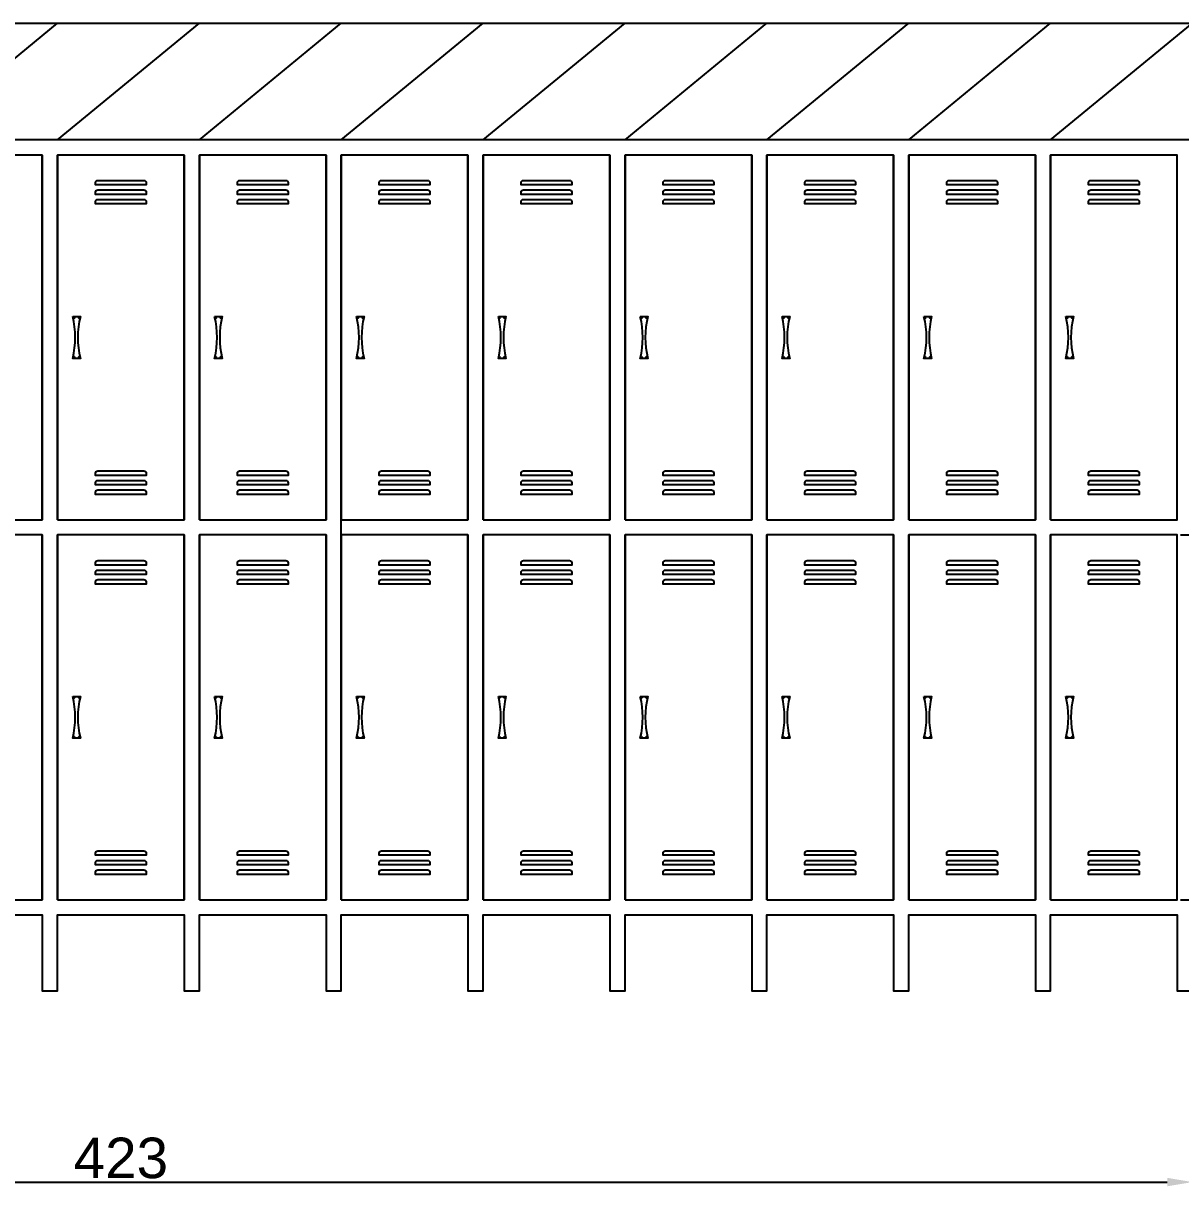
# Model space of a CAD drawing. Header units: millimetres. Extents: x 6614975 to 6624097, y 8742145 to 8746891.
# Drawn here: x 6617617.1 to 6617845.5, y 8743412.2 to 8743642.5 of the extents above; entities that cross this region are included whole.
import ezdxf

# ---------------------------------------------------------------- set-up
doc = ezdxf.new("R2010")
doc.units = ezdxf.units.MM
doc.styles.get("Standard").update_dxf_attribs({"font": 'arial.ttf'})
doc.dimstyles.new('ISO-25', dxfattribs={"dimtxt": 8, "dimasz": 5, "dimexe": 1.5, "dimexo": 0.625, "dimtad": 1, "dimtxsty": 'Standard', "dimcen": 2.5, "dimclrd": 1, "dimclre": 1, "dimclrt": 143, "dimadec": 0, "dimazin": 0, "dimtfac": 1, "dimtmove": 0, "dimatfit": 3, "dimfxl": 1, "dimarcsym": 0})

# ---------------------------------------------------------------- blocks, each defined once
blk = doc.blocks.new('*D107')
at = {"color": 1, "lineweight": -2, "transparency": 16777216}
for p, q in [((6617424.83, 8743450.86), (6617424.83, 8743412.23)), ((6617847.83, 8743450.86), (6617847.83, 8743412.23))]:
    blk.add_line(p, q, dxfattribs=at)
at = {"color": 1, "linetype": 'Continuous', "lineweight": -2, "transparency": 16777216}
blk.add_line((6617429.83, 8743413.73), (6617842.83, 8743413.73), dxfattribs=at)
at = {"color": 1, "transparency": 16777216}
for points in [[(6617429.83, 8743414.57), (6617429.83, 8743412.9), (6617424.83, 8743413.73)], [(6617842.83, 8743414.57), (6617842.83, 8743412.9), (6617847.83, 8743413.73)]]:
    blk.add_solid(points, dxfattribs=at)
at = {"layer": 'Defpoints', "color": 0, "transparency": 16777216}
for p in [(6617424.83, 8743451.48), (6617847.83, 8743451.48), (6617847.83, 8743413.73)]:
    blk.add_point(p, dxfattribs=at)
at = {"color": 143, "transparency": 16777216, "insert": (6617636.33, 8743418.45), "char_height": 8, "attachment_point": 5}
blk.add_mtext('423', dxfattribs=at)
blk = doc.blocks.new('*D109')
at = {"color": 1, "lineweight": -2, "transparency": 16777216}
for p, q in [((6617845.45, 8743541.48), (6617909.86, 8743541.48)), ((6617845.45, 8743469.48), (6617909.86, 8743469.48))]:
    blk.add_line(p, q, dxfattribs=at)
at = {"color": 1, "linetype": 'Continuous', "lineweight": -2, "transparency": 16777216}
blk.add_line((6617908.36, 8743536.48), (6617908.36, 8743474.48), dxfattribs=at)
at = {"color": 1, "transparency": 16777216}
for points in [[(6617907.53, 8743536.48), (6617909.19, 8743536.48), (6617908.36, 8743541.48)], [(6617907.53, 8743474.48), (6617909.19, 8743474.48), (6617908.36, 8743469.48)]]:
    blk.add_solid(points, dxfattribs=at)
at = {"layer": 'Defpoints', "color": 0, "transparency": 16777216}
for p in [(6617844.83, 8743541.48), (6617844.83, 8743469.48), (6617908.36, 8743469.48)]:
    blk.add_point(p, dxfattribs=at)
at = {"color": 143, "transparency": 16777216, "insert": (6617903.72, 8743505.48), "char_height": 8, "attachment_point": 5, "rotation": 90}
blk.add_mtext('72', dxfattribs=at)

msp = doc.modelspace()

# ---------------------------------------------------------------- linework, layer by layer
for p, q in [((6617455.828, 8743642.48), (6617875.828, 8743642.48)), ((6617595.828, 8743619.48), (6617623.828, 8743642.48)), ((6617623.828, 8743619.48), (6617651.828, 8743642.48)), ((6617651.828, 8743619.48), (6617679.828, 8743642.48)), ((6617679.828, 8743619.48), (6617707.828, 8743642.48)), ((6617707.828, 8743619.48), (6617735.828, 8743642.48)), ((6617735.828, 8743619.48), (6617763.828, 8743642.48)), ((6617763.828, 8743619.48), (6617791.828, 8743642.48)), ((6617791.828, 8743619.48), (6617819.828, 8743642.48)), ((6617819.828, 8743619.48), (6617847.828, 8743642.48)), ((6617626.978, 8743584.372), (6617627.178, 8743584.372)), ((6617627.078, 8743584.472), (6617627.078, 8743584.272)), ((6617627.978, 8743584.372), (6617628.178, 8743584.372)), ((6617628.078, 8743584.472), (6617628.078, 8743584.272)), ((6617654.978, 8743584.372), (6617655.178, 8743584.372)), ((6617655.078, 8743584.472), (6617655.078, 8743584.272)), ((6617655.978, 8743584.372), (6617656.178, 8743584.372)), ((6617656.078, 8743584.472), (6617656.078, 8743584.272)), ((6617682.978, 8743584.372), (6617683.178, 8743584.372)), ((6617683.078, 8743584.472), (6617683.078, 8743584.272)), ((6617683.978, 8743584.372), (6617684.178, 8743584.372)), ((6617684.078, 8743584.472), (6617684.078, 8743584.272)), ((6617710.978, 8743584.372), (6617711.178, 8743584.372)), ((6617711.078, 8743584.472), (6617711.078, 8743584.272)), ((6617711.978, 8743584.372), (6617712.178, 8743584.372)), ((6617712.078, 8743584.472), (6617712.078, 8743584.272)), ((6617738.978, 8743584.372), (6617739.178, 8743584.372)), ((6617739.078, 8743584.472), (6617739.078, 8743584.272)), ((6617739.978, 8743584.372), (6617740.178, 8743584.372)), ((6617740.078, 8743584.472), (6617740.078, 8743584.272)), ((6617766.978, 8743584.372), (6617767.178, 8743584.372)), ((6617767.078, 8743584.472), (6617767.078, 8743584.272)), ((6617767.978, 8743584.372), (6617768.178, 8743584.372)), ((6617768.078, 8743584.472), (6617768.078, 8743584.272)), ((6617794.978, 8743584.372), (6617795.178, 8743584.372)), ((6617795.078, 8743584.472), (6617795.078, 8743584.272)), ((6617795.978, 8743584.372), (6617796.178, 8743584.372)), ((6617796.078, 8743584.472), (6617796.078, 8743584.272)), ((6617822.978, 8743584.372), (6617823.178, 8743584.372)), ((6617823.078, 8743584.472), (6617823.078, 8743584.272)), ((6617823.978, 8743584.372), (6617824.178, 8743584.372)), ((6617824.078, 8743584.472), (6617824.078, 8743584.272)), ((6617626.978, 8743576.589), (6617627.178, 8743576.589)), ((6617627.078, 8743576.689), (6617627.078, 8743576.489)), ((6617627.978, 8743576.589), (6617628.178, 8743576.589)), ((6617628.078, 8743576.689), (6617628.078, 8743576.489)), ((6617654.978, 8743576.589), (6617655.178, 8743576.589)), ((6617655.078, 8743576.689), (6617655.078, 8743576.489)), ((6617655.978, 8743576.589), (6617656.178, 8743576.589)), ((6617656.078, 8743576.689), (6617656.078, 8743576.489)), ((6617682.978, 8743576.589), (6617683.178, 8743576.589)), ((6617683.078, 8743576.689), (6617683.078, 8743576.489)), ((6617683.978, 8743576.589), (6617684.178, 8743576.589)), ((6617684.078, 8743576.689), (6617684.078, 8743576.489)), ((6617710.978, 8743576.589), (6617711.178, 8743576.589)), ((6617711.078, 8743576.689), (6617711.078, 8743576.489)), ((6617711.978, 8743576.589), (6617712.178, 8743576.589)), ((6617712.078, 8743576.689), (6617712.078, 8743576.489)), ((6617738.978, 8743576.589), (6617739.178, 8743576.589)), ((6617739.078, 8743576.689), (6617739.078, 8743576.489)), ((6617739.978, 8743576.589), (6617740.178, 8743576.589)), ((6617740.078, 8743576.689), (6617740.078, 8743576.489)), ((6617766.978, 8743576.589), (6617767.178, 8743576.589)), ((6617767.078, 8743576.689), (6617767.078, 8743576.489)), ((6617767.978, 8743576.589), (6617768.178, 8743576.589)), ((6617768.078, 8743576.689), (6617768.078, 8743576.489)), ((6617794.978, 8743576.589), (6617795.178, 8743576.589)), ((6617795.078, 8743576.689), (6617795.078, 8743576.489)), ((6617795.978, 8743576.589), (6617796.178, 8743576.589)), ((6617796.078, 8743576.689), (6617796.078, 8743576.489)), ((6617822.978, 8743576.589), (6617823.178, 8743576.589)), ((6617823.078, 8743576.689), (6617823.078, 8743576.489)), ((6617823.978, 8743576.589), (6617824.178, 8743576.589)), ((6617824.078, 8743576.689), (6617824.078, 8743576.489)), ((6617626.978, 8743509.372), (6617627.178, 8743509.372)), ((6617627.078, 8743509.472), (6617627.078, 8743509.272)), ((6617627.978, 8743509.372), (6617628.178, 8743509.372)), ((6617628.078, 8743509.472), (6617628.078, 8743509.272)), ((6617654.978, 8743509.372), (6617655.178, 8743509.372)), ((6617655.078, 8743509.472), (6617655.078, 8743509.272)), ((6617655.978, 8743509.372), (6617656.178, 8743509.372)), ((6617656.078, 8743509.472), (6617656.078, 8743509.272)), ((6617682.978, 8743509.372), (6617683.178, 8743509.372)), ((6617683.078, 8743509.472), (6617683.078, 8743509.272)), ((6617683.978, 8743509.372), (6617684.178, 8743509.372)), ((6617684.078, 8743509.472), (6617684.078, 8743509.272)), ((6617710.978, 8743509.372), (6617711.178, 8743509.372)), ((6617711.078, 8743509.472), (6617711.078, 8743509.272)), ((6617711.978, 8743509.372), (6617712.178, 8743509.372)), ((6617712.078, 8743509.472), (6617712.078, 8743509.272)), ((6617738.978, 8743509.372), (6617739.178, 8743509.372)), ((6617739.078, 8743509.472), (6617739.078, 8743509.272)), ((6617739.978, 8743509.372), (6617740.178, 8743509.372)), ((6617740.078, 8743509.472), (6617740.078, 8743509.272)), ((6617766.978, 8743509.372), (6617767.178, 8743509.372)), ((6617767.078, 8743509.472), (6617767.078, 8743509.272)), ((6617767.978, 8743509.372), (6617768.178, 8743509.372)), ((6617768.078, 8743509.472), (6617768.078, 8743509.272)), ((6617794.978, 8743509.372), (6617795.178, 8743509.372)), ((6617795.078, 8743509.472), (6617795.078, 8743509.272)), ((6617795.978, 8743509.372), (6617796.178, 8743509.372)), ((6617796.078, 8743509.472), (6617796.078, 8743509.272)), ((6617822.978, 8743509.372), (6617823.178, 8743509.372)), ((6617823.078, 8743509.472), (6617823.078, 8743509.272)), ((6617823.978, 8743509.372), (6617824.178, 8743509.372)), ((6617824.078, 8743509.472), (6617824.078, 8743509.272)), ((6617626.978, 8743501.589), (6617627.178, 8743501.589)), ((6617627.078, 8743501.689), (6617627.078, 8743501.489)), ((6617627.978, 8743501.589), (6617628.178, 8743501.589)), ((6617628.078, 8743501.689), (6617628.078, 8743501.489)), ((6617654.978, 8743501.589), (6617655.178, 8743501.589)), ((6617655.078, 8743501.689), (6617655.078, 8743501.489)), ((6617655.978, 8743501.589), (6617656.178, 8743501.589)), ((6617656.078, 8743501.689), (6617656.078, 8743501.489)), ((6617682.978, 8743501.589), (6617683.178, 8743501.589)), ((6617683.078, 8743501.689), (6617683.078, 8743501.489)), ((6617683.978, 8743501.589), (6617684.178, 8743501.589)), ((6617684.078, 8743501.689), (6617684.078, 8743501.489)), ((6617710.978, 8743501.589), (6617711.178, 8743501.589)), ((6617711.078, 8743501.689), (6617711.078, 8743501.489)), ((6617711.978, 8743501.589), (6617712.178, 8743501.589)), ((6617712.078, 8743501.689), (6617712.078, 8743501.489)), ((6617738.978, 8743501.589), (6617739.178, 8743501.589)), ((6617739.078, 8743501.689), (6617739.078, 8743501.489)), ((6617739.978, 8743501.589), (6617740.178, 8743501.589)), ((6617740.078, 8743501.689), (6617740.078, 8743501.489)), ((6617766.978, 8743501.589), (6617767.178, 8743501.589)), ((6617767.078, 8743501.689), (6617767.078, 8743501.489)), ((6617767.978, 8743501.589), (6617768.178, 8743501.589)), ((6617768.078, 8743501.689), (6617768.078, 8743501.489)), ((6617794.978, 8743501.589), (6617795.178, 8743501.589)), ((6617795.078, 8743501.689), (6617795.078, 8743501.489)), ((6617795.978, 8743501.589), (6617796.178, 8743501.589)), ((6617796.078, 8743501.689), (6617796.078, 8743501.489)), ((6617822.978, 8743501.589), (6617823.178, 8743501.589)), ((6617823.078, 8743501.689), (6617823.078, 8743501.489)), ((6617823.978, 8743501.589), (6617824.178, 8743501.589)), ((6617824.078, 8743501.689), (6617824.078, 8743501.489))]:
    msp.add_line(p, q)
for points in [[(6617623.828, 8743619.48), (6617592.828, 8743619.48)], [(6617651.828, 8743619.48), (6617620.828, 8743619.48)], [(6617679.828, 8743619.48), (6617648.828, 8743619.48)], [(6617707.828, 8743619.48), (6617676.828, 8743619.48)], [(6617735.828, 8743619.48), (6617704.828, 8743619.48)], [(6617763.828, 8743619.48), (6617732.828, 8743619.48)], [(6617791.828, 8743619.48), (6617760.828, 8743619.48)], [(6617819.828, 8743619.48), (6617788.828, 8743619.48)], [(6617816.828, 8743466.48), (6617816.828, 8743451.48), (6617819.828, 8743451.48), (6617819.828, 8743466.48), (6617844.828, 8743466.48), (6617844.828, 8743451.48), (6617847.828, 8743451.48), (6617847.828, 8743619.48), (6617816.828, 8743619.48)], [(6617620.828, 8743616.48), (6617620.828, 8743544.48)], [(6617623.828, 8743544.48), (6617623.828, 8743616.48)], [(6617648.828, 8743616.48), (6617648.828, 8743544.48)], [(6617651.828, 8743544.48), (6617651.828, 8743616.48)], [(6617676.828, 8743616.48), (6617676.828, 8743544.48)], [(6617679.828, 8743469.48), (6617679.828, 8743616.48)], [(6617704.828, 8743616.48), (6617704.828, 8743544.48)], [(6617707.828, 8743544.48), (6617707.828, 8743616.48)], [(6617732.828, 8743616.48), (6617732.828, 8743544.48)], [(6617735.828, 8743544.48), (6617735.828, 8743616.48)], [(6617760.828, 8743616.48), (6617760.828, 8743544.48)], [(6617763.828, 8743544.48), (6617763.828, 8743616.48)], [(6617788.828, 8743616.48), (6617788.828, 8743544.48)], [(6617791.828, 8743544.48), (6617791.828, 8743616.48)], [(6617816.828, 8743616.48), (6617816.828, 8743544.48)], [(6617819.828, 8743544.48), (6617819.828, 8743616.48)], [(6617620.828, 8743541.48), (6617620.828, 8743469.48)], [(6617623.828, 8743469.48), (6617623.828, 8743541.48)], [(6617648.828, 8743541.48), (6617648.828, 8743469.48)], [(6617651.828, 8743469.48), (6617651.828, 8743541.48)], [(6617676.828, 8743541.48), (6617676.828, 8743469.48)], [(6617704.828, 8743541.48), (6617704.828, 8743469.48)], [(6617707.828, 8743469.48), (6617707.828, 8743541.48)], [(6617732.828, 8743541.48), (6617732.828, 8743469.48)], [(6617735.828, 8743469.48), (6617735.828, 8743541.48)], [(6617760.828, 8743541.48), (6617760.828, 8743469.48)], [(6617763.828, 8743469.48), (6617763.828, 8743541.48)], [(6617788.828, 8743541.48), (6617788.828, 8743469.48)], [(6617791.828, 8743469.48), (6617791.828, 8743541.48)], [(6617816.828, 8743541.48), (6617816.828, 8743469.48)], [(6617819.828, 8743469.48), (6617819.828, 8743541.48)], [(6617592.828, 8743466.48), (6617592.828, 8743451.48), (6617595.828, 8743451.48), (6617595.828, 8743466.48), (6617620.828, 8743466.48), (6617620.828, 8743451.48), (6617623.828, 8743451.48), (6617623.828, 8743466.48)], [(6617620.828, 8743466.48), (6617620.828, 8743451.48), (6617623.828, 8743451.48), (6617623.828, 8743466.48), (6617648.828, 8743466.48), (6617648.828, 8743451.48), (6617651.828, 8743451.48), (6617651.828, 8743466.48)], [(6617648.828, 8743466.48), (6617648.828, 8743451.48), (6617651.828, 8743451.48), (6617651.828, 8743466.48), (6617676.828, 8743466.48), (6617676.828, 8743451.48), (6617679.828, 8743451.48), (6617679.828, 8743466.48)], [(6617676.828, 8743466.48), (6617676.828, 8743451.48), (6617679.828, 8743451.48), (6617679.828, 8743466.48), (6617704.828, 8743466.48), (6617704.828, 8743451.48), (6617707.828, 8743451.48), (6617707.828, 8743466.48)], [(6617704.828, 8743466.48), (6617704.828, 8743451.48), (6617707.828, 8743451.48), (6617707.828, 8743466.48), (6617732.828, 8743466.48), (6617732.828, 8743451.48), (6617735.828, 8743451.48), (6617735.828, 8743466.48)], [(6617732.828, 8743466.48), (6617732.828, 8743451.48), (6617735.828, 8743451.48), (6617735.828, 8743466.48), (6617760.828, 8743466.48), (6617760.828, 8743451.48), (6617763.828, 8743451.48), (6617763.828, 8743466.48)], [(6617760.828, 8743466.48), (6617760.828, 8743451.48), (6617763.828, 8743451.48), (6617763.828, 8743466.48), (6617788.828, 8743466.48), (6617788.828, 8743451.48), (6617791.828, 8743451.48), (6617791.828, 8743466.48)], [(6617788.828, 8743466.48), (6617788.828, 8743451.48), (6617791.828, 8743451.48), (6617791.828, 8743466.48), (6617816.828, 8743466.48), (6617816.828, 8743451.48), (6617819.828, 8743451.48), (6617819.828, 8743466.48)]]:
    msp.add_lwpolyline(points)
for points in [[(6617595.828, 8743544.48), (6617620.828, 8743544.48), (6617620.828, 8743616.48), (6617595.828, 8743616.48)], [(6617623.828, 8743544.48), (6617648.828, 8743544.48), (6617648.828, 8743616.48), (6617623.828, 8743616.48)], [(6617651.828, 8743544.48), (6617676.828, 8743544.48), (6617676.828, 8743616.48), (6617651.828, 8743616.48)], [(6617679.828, 8743544.48), (6617704.828, 8743544.48), (6617704.828, 8743616.48), (6617679.828, 8743616.48)], [(6617707.828, 8743544.48), (6617732.828, 8743544.48), (6617732.828, 8743616.48), (6617707.828, 8743616.48)], [(6617735.828, 8743544.48), (6617760.828, 8743544.48), (6617760.828, 8743616.48), (6617735.828, 8743616.48)], [(6617763.828, 8743544.48), (6617788.828, 8743544.48), (6617788.828, 8743616.48), (6617763.828, 8743616.48)], [(6617791.828, 8743544.48), (6617816.828, 8743544.48), (6617816.828, 8743616.48), (6617791.828, 8743616.48)], [(6617819.828, 8743544.48), (6617844.828, 8743544.48), (6617844.828, 8743616.48), (6617819.828, 8743616.48)], [(6617595.828, 8743469.48), (6617620.828, 8743469.48), (6617620.828, 8743541.48), (6617595.828, 8743541.48)], [(6617623.828, 8743469.48), (6617648.828, 8743469.48), (6617648.828, 8743541.48), (6617623.828, 8743541.48)], [(6617651.828, 8743469.48), (6617676.828, 8743469.48), (6617676.828, 8743541.48), (6617651.828, 8743541.48)], [(6617679.828, 8743469.48), (6617704.828, 8743469.48), (6617704.828, 8743541.48), (6617679.828, 8743541.48)], [(6617707.828, 8743469.48), (6617732.828, 8743469.48), (6617732.828, 8743541.48), (6617707.828, 8743541.48)], [(6617735.828, 8743469.48), (6617760.828, 8743469.48), (6617760.828, 8743541.48), (6617735.828, 8743541.48)], [(6617763.828, 8743469.48), (6617788.828, 8743469.48), (6617788.828, 8743541.48), (6617763.828, 8743541.48)], [(6617791.828, 8743469.48), (6617816.828, 8743469.48), (6617816.828, 8743541.48), (6617791.828, 8743541.48)], [(6617819.828, 8743469.48), (6617844.828, 8743469.48), (6617844.828, 8743541.48), (6617819.828, 8743541.48)]]:
    msp.add_lwpolyline(points, close=True)
for points in [[(6617641.328, 8743611.04), (6617641.328, 8743610.6), (6617631.328, 8743610.6), (6617631.328, 8743611.04, -0.4142136), (6617631.769, 8743611.48), (6617640.888, 8743611.48, -0.4142136)], [(6617669.328, 8743611.04), (6617669.328, 8743610.6), (6617659.328, 8743610.6), (6617659.328, 8743611.04, -0.4142136), (6617659.769, 8743611.48), (6617668.888, 8743611.48, -0.4142136)], [(6617697.328, 8743611.04), (6617697.328, 8743610.6), (6617687.328, 8743610.6), (6617687.328, 8743611.04, -0.4142136), (6617687.769, 8743611.48), (6617696.888, 8743611.48, -0.4142136)], [(6617725.328, 8743611.04), (6617725.328, 8743610.6), (6617715.328, 8743610.6), (6617715.328, 8743611.04, -0.4142136), (6617715.769, 8743611.48), (6617724.888, 8743611.48, -0.4142136)], [(6617753.328, 8743611.04), (6617753.328, 8743610.6), (6617743.328, 8743610.6), (6617743.328, 8743611.04, -0.4142136), (6617743.769, 8743611.48), (6617752.888, 8743611.48, -0.4142136)], [(6617781.328, 8743611.04), (6617781.328, 8743610.6), (6617771.328, 8743610.6), (6617771.328, 8743611.04, -0.4142136), (6617771.769, 8743611.48), (6617780.888, 8743611.48, -0.4142136)], [(6617809.328, 8743611.04), (6617809.328, 8743610.6), (6617799.328, 8743610.6), (6617799.328, 8743611.04, -0.4142136), (6617799.769, 8743611.48), (6617808.888, 8743611.48, -0.4142136)], [(6617837.328, 8743611.04), (6617837.328, 8743610.6), (6617827.328, 8743610.6), (6617827.328, 8743611.04, -0.4142136), (6617827.769, 8743611.48), (6617836.888, 8743611.48, -0.4142136)], [(6617641.328, 8743609.159), (6617641.328, 8743608.719), (6617631.328, 8743608.719), (6617631.328, 8743609.159, -0.4142136), (6617631.769, 8743609.6), (6617640.888, 8743609.6, -0.4142136)], [(6617669.328, 8743609.159), (6617669.328, 8743608.719), (6617659.328, 8743608.719), (6617659.328, 8743609.159, -0.4142136), (6617659.769, 8743609.6), (6617668.888, 8743609.6, -0.4142136)], [(6617697.328, 8743609.159), (6617697.328, 8743608.719), (6617687.328, 8743608.719), (6617687.328, 8743609.159, -0.4142136), (6617687.769, 8743609.6), (6617696.888, 8743609.6, -0.4142136)], [(6617725.328, 8743609.159), (6617725.328, 8743608.719), (6617715.328, 8743608.719), (6617715.328, 8743609.159, -0.4142136), (6617715.769, 8743609.6), (6617724.888, 8743609.6, -0.4142136)], [(6617753.328, 8743609.159), (6617753.328, 8743608.719), (6617743.328, 8743608.719), (6617743.328, 8743609.159, -0.4142136), (6617743.769, 8743609.6), (6617752.888, 8743609.6, -0.4142136)], [(6617781.328, 8743609.159), (6617781.328, 8743608.719), (6617771.328, 8743608.719), (6617771.328, 8743609.159, -0.4142136), (6617771.769, 8743609.6), (6617780.888, 8743609.6, -0.4142136)], [(6617809.328, 8743609.159), (6617809.328, 8743608.719), (6617799.328, 8743608.719), (6617799.328, 8743609.159, -0.4142136), (6617799.769, 8743609.6), (6617808.888, 8743609.6, -0.4142136)], [(6617837.328, 8743609.159), (6617837.328, 8743608.719), (6617827.328, 8743608.719), (6617827.328, 8743609.159, -0.4142136), (6617827.769, 8743609.6), (6617836.888, 8743609.6, -0.4142136)], [(6617641.328, 8743607.278), (6617641.328, 8743606.838), (6617631.328, 8743606.838), (6617631.328, 8743607.278, -0.4142136), (6617631.769, 8743607.719), (6617640.888, 8743607.719, -0.4142136)], [(6617669.328, 8743607.278), (6617669.328, 8743606.838), (6617659.328, 8743606.838), (6617659.328, 8743607.278, -0.4142136), (6617659.769, 8743607.719), (6617668.888, 8743607.719, -0.4142136)], [(6617697.328, 8743607.278), (6617697.328, 8743606.838), (6617687.328, 8743606.838), (6617687.328, 8743607.278, -0.4142136), (6617687.769, 8743607.719), (6617696.888, 8743607.719, -0.4142136)], [(6617725.328, 8743607.278), (6617725.328, 8743606.838), (6617715.328, 8743606.838), (6617715.328, 8743607.278, -0.4142136), (6617715.769, 8743607.719), (6617724.888, 8743607.719, -0.4142136)], [(6617753.328, 8743607.278), (6617753.328, 8743606.838), (6617743.328, 8743606.838), (6617743.328, 8743607.278, -0.4142136), (6617743.769, 8743607.719), (6617752.888, 8743607.719, -0.4142136)], [(6617781.328, 8743607.278), (6617781.328, 8743606.838), (6617771.328, 8743606.838), (6617771.328, 8743607.278, -0.4142136), (6617771.769, 8743607.719), (6617780.888, 8743607.719, -0.4142136)], [(6617809.328, 8743607.278), (6617809.328, 8743606.838), (6617799.328, 8743606.838), (6617799.328, 8743607.278, -0.4142136), (6617799.769, 8743607.719), (6617808.888, 8743607.719, -0.4142136)], [(6617837.328, 8743607.278), (6617837.328, 8743606.838), (6617827.328, 8743606.838), (6617827.328, 8743607.278, -0.4142136), (6617827.769, 8743607.719), (6617836.888, 8743607.719, -0.4142136)], [(6617626.828, 8743584.622), (6617628.328, 8743584.622, 0.1207329), (6617628.328, 8743576.339), (6617626.828, 8743576.339, 0.1207294)], [(6617654.828, 8743584.622), (6617656.328, 8743584.622, 0.1207329), (6617656.328, 8743576.339), (6617654.828, 8743576.339, 0.1207294)], [(6617682.828, 8743584.622), (6617684.328, 8743584.622, 0.1207329), (6617684.328, 8743576.339), (6617682.828, 8743576.339, 0.1207294)], [(6617710.828, 8743584.622), (6617712.328, 8743584.622, 0.1207329), (6617712.328, 8743576.339), (6617710.828, 8743576.339, 0.1207294)], [(6617738.828, 8743584.622), (6617740.328, 8743584.622, 0.1207329), (6617740.328, 8743576.339), (6617738.828, 8743576.339, 0.1207294)], [(6617766.828, 8743584.622), (6617768.328, 8743584.622, 0.1207329), (6617768.328, 8743576.339), (6617766.828, 8743576.339, 0.1207294)], [(6617794.828, 8743584.622), (6617796.328, 8743584.622, 0.1207329), (6617796.328, 8743576.339), (6617794.828, 8743576.339, 0.1207294)], [(6617822.828, 8743584.622), (6617824.328, 8743584.622, 0.1207329), (6617824.328, 8743576.339), (6617822.828, 8743576.339, 0.1207294)], [(6617641.328, 8743553.683), (6617641.328, 8743553.242), (6617631.328, 8743553.242), (6617631.328, 8743553.683, -0.4142136), (6617631.769, 8743554.123), (6617640.888, 8743554.123, -0.4142136)], [(6617669.328, 8743553.683), (6617669.328, 8743553.242), (6617659.328, 8743553.242), (6617659.328, 8743553.683, -0.4142136), (6617659.769, 8743554.123), (6617668.888, 8743554.123, -0.4142136)], [(6617697.328, 8743553.683), (6617697.328, 8743553.242), (6617687.328, 8743553.242), (6617687.328, 8743553.683, -0.4142136), (6617687.769, 8743554.123), (6617696.888, 8743554.123, -0.4142136)], [(6617725.328, 8743553.683), (6617725.328, 8743553.242), (6617715.328, 8743553.242), (6617715.328, 8743553.683, -0.4142136), (6617715.769, 8743554.123), (6617724.888, 8743554.123, -0.4142136)], [(6617753.328, 8743553.683), (6617753.328, 8743553.242), (6617743.328, 8743553.242), (6617743.328, 8743553.683, -0.4142136), (6617743.769, 8743554.123), (6617752.888, 8743554.123, -0.4142136)], [(6617781.328, 8743553.683), (6617781.328, 8743553.242), (6617771.328, 8743553.242), (6617771.328, 8743553.683, -0.4142136), (6617771.769, 8743554.123), (6617780.888, 8743554.123, -0.4142136)], [(6617809.328, 8743553.683), (6617809.328, 8743553.242), (6617799.328, 8743553.242), (6617799.328, 8743553.683, -0.4142136), (6617799.769, 8743554.123), (6617808.888, 8743554.123, -0.4142136)], [(6617837.328, 8743553.683), (6617837.328, 8743553.242), (6617827.328, 8743553.242), (6617827.328, 8743553.683, -0.4142136), (6617827.769, 8743554.123), (6617836.888, 8743554.123, -0.4142136)], [(6617641.328, 8743551.802), (6617641.328, 8743551.361), (6617631.328, 8743551.361), (6617631.328, 8743551.802, -0.4142136), (6617631.769, 8743552.242), (6617640.888, 8743552.242, -0.4142136)], [(6617669.328, 8743551.802), (6617669.328, 8743551.361), (6617659.328, 8743551.361), (6617659.328, 8743551.802, -0.4142136), (6617659.769, 8743552.242), (6617668.888, 8743552.242, -0.4142136)], [(6617697.328, 8743551.802), (6617697.328, 8743551.361), (6617687.328, 8743551.361), (6617687.328, 8743551.802, -0.4142136), (6617687.769, 8743552.242), (6617696.888, 8743552.242, -0.4142136)], [(6617725.328, 8743551.802), (6617725.328, 8743551.361), (6617715.328, 8743551.361), (6617715.328, 8743551.802, -0.4142136), (6617715.769, 8743552.242), (6617724.888, 8743552.242, -0.4142136)], [(6617753.328, 8743551.802), (6617753.328, 8743551.361), (6617743.328, 8743551.361), (6617743.328, 8743551.802, -0.4142136), (6617743.769, 8743552.242), (6617752.888, 8743552.242, -0.4142136)], [(6617781.328, 8743551.802), (6617781.328, 8743551.361), (6617771.328, 8743551.361), (6617771.328, 8743551.802, -0.4142136), (6617771.769, 8743552.242), (6617780.888, 8743552.242, -0.4142136)], [(6617809.328, 8743551.802), (6617809.328, 8743551.361), (6617799.328, 8743551.361), (6617799.328, 8743551.802, -0.4142136), (6617799.769, 8743552.242), (6617808.888, 8743552.242, -0.4142136)], [(6617837.328, 8743551.802), (6617837.328, 8743551.361), (6617827.328, 8743551.361), (6617827.328, 8743551.802, -0.4142136), (6617827.769, 8743552.242), (6617836.888, 8743552.242, -0.4142136)], [(6617641.328, 8743549.921), (6617641.328, 8743549.48), (6617631.328, 8743549.48), (6617631.328, 8743549.921, -0.4142136), (6617631.769, 8743550.361), (6617640.888, 8743550.361, -0.4142136)], [(6617669.328, 8743549.921), (6617669.328, 8743549.48), (6617659.328, 8743549.48), (6617659.328, 8743549.921, -0.4142136), (6617659.769, 8743550.361), (6617668.888, 8743550.361, -0.4142136)], [(6617697.328, 8743549.921), (6617697.328, 8743549.48), (6617687.328, 8743549.48), (6617687.328, 8743549.921, -0.4142136), (6617687.769, 8743550.361), (6617696.888, 8743550.361, -0.4142136)], [(6617725.328, 8743549.921), (6617725.328, 8743549.48), (6617715.328, 8743549.48), (6617715.328, 8743549.921, -0.4142136), (6617715.769, 8743550.361), (6617724.888, 8743550.361, -0.4142136)], [(6617753.328, 8743549.921), (6617753.328, 8743549.48), (6617743.328, 8743549.48), (6617743.328, 8743549.921, -0.4142136), (6617743.769, 8743550.361), (6617752.888, 8743550.361, -0.4142136)], [(6617781.328, 8743549.921), (6617781.328, 8743549.48), (6617771.328, 8743549.48), (6617771.328, 8743549.921, -0.4142136), (6617771.769, 8743550.361), (6617780.888, 8743550.361, -0.4142136)], [(6617809.328, 8743549.921), (6617809.328, 8743549.48), (6617799.328, 8743549.48), (6617799.328, 8743549.921, -0.4142136), (6617799.769, 8743550.361), (6617808.888, 8743550.361, -0.4142136)], [(6617837.328, 8743549.921), (6617837.328, 8743549.48), (6617827.328, 8743549.48), (6617827.328, 8743549.921, -0.4142136), (6617827.769, 8743550.361), (6617836.888, 8743550.361, -0.4142136)], [(6617641.328, 8743535.976), (6617641.328, 8743535.535), (6617631.328, 8743535.535), (6617631.328, 8743535.976, -0.4142136), (6617631.769, 8743536.416), (6617640.888, 8743536.416, -0.4142136)], [(6617641.328, 8743534.095), (6617641.328, 8743533.654), (6617631.328, 8743533.654), (6617631.328, 8743534.095, -0.4142136), (6617631.769, 8743534.535), (6617640.888, 8743534.535, -0.4142136)], [(6617669.328, 8743535.976), (6617669.328, 8743535.535), (6617659.328, 8743535.535), (6617659.328, 8743535.976, -0.4142136), (6617659.769, 8743536.416), (6617668.888, 8743536.416, -0.4142136)], [(6617669.328, 8743534.095), (6617669.328, 8743533.654), (6617659.328, 8743533.654), (6617659.328, 8743534.095, -0.4142136), (6617659.769, 8743534.535), (6617668.888, 8743534.535, -0.4142136)], [(6617697.328, 8743535.976), (6617697.328, 8743535.535), (6617687.328, 8743535.535), (6617687.328, 8743535.976, -0.4142136), (6617687.769, 8743536.416), (6617696.888, 8743536.416, -0.4142136)], [(6617697.328, 8743534.095), (6617697.328, 8743533.654), (6617687.328, 8743533.654), (6617687.328, 8743534.095, -0.4142136), (6617687.769, 8743534.535), (6617696.888, 8743534.535, -0.4142136)], [(6617725.328, 8743535.976), (6617725.328, 8743535.535), (6617715.328, 8743535.535), (6617715.328, 8743535.976, -0.4142136), (6617715.769, 8743536.416), (6617724.888, 8743536.416, -0.4142136)], [(6617725.328, 8743534.095), (6617725.328, 8743533.654), (6617715.328, 8743533.654), (6617715.328, 8743534.095, -0.4142136), (6617715.769, 8743534.535), (6617724.888, 8743534.535, -0.4142136)], [(6617753.328, 8743535.976), (6617753.328, 8743535.535), (6617743.328, 8743535.535), (6617743.328, 8743535.976, -0.4142136), (6617743.769, 8743536.416), (6617752.888, 8743536.416, -0.4142136)], [(6617753.328, 8743534.095), (6617753.328, 8743533.654), (6617743.328, 8743533.654), (6617743.328, 8743534.095, -0.4142136), (6617743.769, 8743534.535), (6617752.888, 8743534.535, -0.4142136)], [(6617781.328, 8743535.976), (6617781.328, 8743535.535), (6617771.328, 8743535.535), (6617771.328, 8743535.976, -0.4142136), (6617771.769, 8743536.416), (6617780.888, 8743536.416, -0.4142136)], [(6617781.328, 8743534.095), (6617781.328, 8743533.654), (6617771.328, 8743533.654), (6617771.328, 8743534.095, -0.4142136), (6617771.769, 8743534.535), (6617780.888, 8743534.535, -0.4142136)], [(6617809.328, 8743535.976), (6617809.328, 8743535.535), (6617799.328, 8743535.535), (6617799.328, 8743535.976, -0.4142136), (6617799.769, 8743536.416), (6617808.888, 8743536.416, -0.4142136)], [(6617809.328, 8743534.095), (6617809.328, 8743533.654), (6617799.328, 8743533.654), (6617799.328, 8743534.095, -0.4142136), (6617799.769, 8743534.535), (6617808.888, 8743534.535, -0.4142136)], [(6617837.328, 8743535.976), (6617837.328, 8743535.535), (6617827.328, 8743535.535), (6617827.328, 8743535.976, -0.4142136), (6617827.769, 8743536.416), (6617836.888, 8743536.416, -0.4142136)], [(6617837.328, 8743534.095), (6617837.328, 8743533.654), (6617827.328, 8743533.654), (6617827.328, 8743534.095, -0.4142136), (6617827.769, 8743534.535), (6617836.888, 8743534.535, -0.4142136)], [(6617641.328, 8743532.214), (6617641.328, 8743531.773), (6617631.328, 8743531.773), (6617631.328, 8743532.214, -0.4142136), (6617631.769, 8743532.654), (6617640.888, 8743532.654, -0.4142136)], [(6617669.328, 8743532.214), (6617669.328, 8743531.773), (6617659.328, 8743531.773), (6617659.328, 8743532.214, -0.4142136), (6617659.769, 8743532.654), (6617668.888, 8743532.654, -0.4142136)], [(6617697.328, 8743532.214), (6617697.328, 8743531.773), (6617687.328, 8743531.773), (6617687.328, 8743532.214, -0.4142136), (6617687.769, 8743532.654), (6617696.888, 8743532.654, -0.4142136)], [(6617725.328, 8743532.214), (6617725.328, 8743531.773), (6617715.328, 8743531.773), (6617715.328, 8743532.214, -0.4142136), (6617715.769, 8743532.654), (6617724.888, 8743532.654, -0.4142136)], [(6617753.328, 8743532.214), (6617753.328, 8743531.773), (6617743.328, 8743531.773), (6617743.328, 8743532.214, -0.4142136), (6617743.769, 8743532.654), (6617752.888, 8743532.654, -0.4142136)], [(6617781.328, 8743532.214), (6617781.328, 8743531.773), (6617771.328, 8743531.773), (6617771.328, 8743532.214, -0.4142136), (6617771.769, 8743532.654), (6617780.888, 8743532.654, -0.4142136)], [(6617809.328, 8743532.214), (6617809.328, 8743531.773), (6617799.328, 8743531.773), (6617799.328, 8743532.214, -0.4142136), (6617799.769, 8743532.654), (6617808.888, 8743532.654, -0.4142136)], [(6617837.328, 8743532.214), (6617837.328, 8743531.773), (6617827.328, 8743531.773), (6617827.328, 8743532.214, -0.4142136), (6617827.769, 8743532.654), (6617836.888, 8743532.654, -0.4142136)], [(6617641.328, 8743478.683), (6617641.328, 8743478.242), (6617631.328, 8743478.242), (6617631.328, 8743478.683, -0.4142136), (6617631.769, 8743479.123), (6617640.888, 8743479.123, -0.4142136)], [(6617669.328, 8743478.683), (6617669.328, 8743478.242), (6617659.328, 8743478.242), (6617659.328, 8743478.683, -0.4142136), (6617659.769, 8743479.123), (6617668.888, 8743479.123, -0.4142136)], [(6617697.328, 8743478.683), (6617697.328, 8743478.242), (6617687.328, 8743478.242), (6617687.328, 8743478.683, -0.4142136), (6617687.769, 8743479.123), (6617696.888, 8743479.123, -0.4142136)], [(6617725.328, 8743478.683), (6617725.328, 8743478.242), (6617715.328, 8743478.242), (6617715.328, 8743478.683, -0.4142136), (6617715.769, 8743479.123), (6617724.888, 8743479.123, -0.4142136)], [(6617753.328, 8743478.683), (6617753.328, 8743478.242), (6617743.328, 8743478.242), (6617743.328, 8743478.683, -0.4142136), (6617743.769, 8743479.123), (6617752.888, 8743479.123, -0.4142136)], [(6617781.328, 8743478.683), (6617781.328, 8743478.242), (6617771.328, 8743478.242), (6617771.328, 8743478.683, -0.4142136), (6617771.769, 8743479.123), (6617780.888, 8743479.123, -0.4142136)], [(6617809.328, 8743478.683), (6617809.328, 8743478.242), (6617799.328, 8743478.242), (6617799.328, 8743478.683, -0.4142136), (6617799.769, 8743479.123), (6617808.888, 8743479.123, -0.4142136)], [(6617837.328, 8743478.683), (6617837.328, 8743478.242), (6617827.328, 8743478.242), (6617827.328, 8743478.683, -0.4142136), (6617827.769, 8743479.123), (6617836.888, 8743479.123, -0.4142136)], [(6617641.328, 8743476.802), (6617641.328, 8743476.361), (6617631.328, 8743476.361), (6617631.328, 8743476.802, -0.4142136), (6617631.769, 8743477.242), (6617640.888, 8743477.242, -0.4142136)], [(6617669.328, 8743476.802), (6617669.328, 8743476.361), (6617659.328, 8743476.361), (6617659.328, 8743476.802, -0.4142136), (6617659.769, 8743477.242), (6617668.888, 8743477.242, -0.4142136)], [(6617697.328, 8743476.802), (6617697.328, 8743476.361), (6617687.328, 8743476.361), (6617687.328, 8743476.802, -0.4142136), (6617687.769, 8743477.242), (6617696.888, 8743477.242, -0.4142136)], [(6617725.328, 8743476.802), (6617725.328, 8743476.361), (6617715.328, 8743476.361), (6617715.328, 8743476.802, -0.4142136), (6617715.769, 8743477.242), (6617724.888, 8743477.242, -0.4142136)], [(6617753.328, 8743476.802), (6617753.328, 8743476.361), (6617743.328, 8743476.361), (6617743.328, 8743476.802, -0.4142136), (6617743.769, 8743477.242), (6617752.888, 8743477.242, -0.4142136)], [(6617781.328, 8743476.802), (6617781.328, 8743476.361), (6617771.328, 8743476.361), (6617771.328, 8743476.802, -0.4142136), (6617771.769, 8743477.242), (6617780.888, 8743477.242, -0.4142136)], [(6617809.328, 8743476.802), (6617809.328, 8743476.361), (6617799.328, 8743476.361), (6617799.328, 8743476.802, -0.4142136), (6617799.769, 8743477.242), (6617808.888, 8743477.242, -0.4142136)], [(6617837.328, 8743476.802), (6617837.328, 8743476.361), (6617827.328, 8743476.361), (6617827.328, 8743476.802, -0.4142136), (6617827.769, 8743477.242), (6617836.888, 8743477.242, -0.4142136)], [(6617641.328, 8743474.921), (6617641.328, 8743474.48), (6617631.328, 8743474.48), (6617631.328, 8743474.921, -0.4142136), (6617631.769, 8743475.361), (6617640.888, 8743475.361, -0.4142136)], [(6617669.328, 8743474.921), (6617669.328, 8743474.48), (6617659.328, 8743474.48), (6617659.328, 8743474.921, -0.4142136), (6617659.769, 8743475.361), (6617668.888, 8743475.361, -0.4142136)], [(6617697.328, 8743474.921), (6617697.328, 8743474.48), (6617687.328, 8743474.48), (6617687.328, 8743474.921, -0.4142136), (6617687.769, 8743475.361), (6617696.888, 8743475.361, -0.4142136)], [(6617725.328, 8743474.921), (6617725.328, 8743474.48), (6617715.328, 8743474.48), (6617715.328, 8743474.921, -0.4142136), (6617715.769, 8743475.361), (6617724.888, 8743475.361, -0.4142136)], [(6617753.328, 8743474.921), (6617753.328, 8743474.48), (6617743.328, 8743474.48), (6617743.328, 8743474.921, -0.4142136), (6617743.769, 8743475.361), (6617752.888, 8743475.361, -0.4142136)], [(6617781.328, 8743474.921), (6617781.328, 8743474.48), (6617771.328, 8743474.48), (6617771.328, 8743474.921, -0.4142136), (6617771.769, 8743475.361), (6617780.888, 8743475.361, -0.4142136)], [(6617809.328, 8743474.921), (6617809.328, 8743474.48), (6617799.328, 8743474.48), (6617799.328, 8743474.921, -0.4142136), (6617799.769, 8743475.361), (6617808.888, 8743475.361, -0.4142136)], [(6617837.328, 8743474.921), (6617837.328, 8743474.48), (6617827.328, 8743474.48), (6617827.328, 8743474.921, -0.4142136), (6617827.769, 8743475.361), (6617836.888, 8743475.361, -0.4142136)]]:
    msp.add_lwpolyline(points, format="xyb", close=True)
for points in [[(6617626.828, 8743509.622), (6617628.328, 8743509.622, 0.1207012), (6617628.328, 8743501.339), (6617626.828, 8743501.339, 0.120703), (6617626.828, 8743509.622)], [(6617654.828, 8743509.622), (6617656.328, 8743509.622, 0.1207012), (6617656.328, 8743501.339), (6617654.828, 8743501.339, 0.120703), (6617654.828, 8743509.622)], [(6617682.828, 8743509.622), (6617684.328, 8743509.622, 0.1207012), (6617684.328, 8743501.339), (6617682.828, 8743501.339, 0.120703), (6617682.828, 8743509.622)], [(6617710.828, 8743509.622), (6617712.328, 8743509.622, 0.1207012), (6617712.328, 8743501.339), (6617710.828, 8743501.339, 0.120703), (6617710.828, 8743509.622)], [(6617738.828, 8743509.622), (6617740.328, 8743509.622, 0.1207012), (6617740.328, 8743501.339), (6617738.828, 8743501.339, 0.120703), (6617738.828, 8743509.622)], [(6617766.828, 8743509.622), (6617768.328, 8743509.622, 0.1207012), (6617768.328, 8743501.339), (6617766.828, 8743501.339, 0.120703), (6617766.828, 8743509.622)], [(6617794.828, 8743509.622), (6617796.328, 8743509.622, 0.1207012), (6617796.328, 8743501.339), (6617794.828, 8743501.339, 0.120703), (6617794.828, 8743509.622)], [(6617822.828, 8743509.622), (6617824.328, 8743509.622, 0.1207012), (6617824.328, 8743501.339), (6617822.828, 8743501.339, 0.120703), (6617822.828, 8743509.622)]]:
    msp.add_lwpolyline(points, format="xyb")
for centre in [(6617627.078, 8743584.372), (6617628.078, 8743584.372), (6617655.078, 8743584.372), (6617656.078, 8743584.372), (6617683.078, 8743584.372), (6617684.078, 8743584.372), (6617711.078, 8743584.372), (6617712.078, 8743584.372), (6617739.078, 8743584.372), (6617740.078, 8743584.372), (6617767.078, 8743584.372), (6617768.078, 8743584.372), (6617795.078, 8743584.372), (6617796.078, 8743584.372), (6617823.078, 8743584.372), (6617824.078, 8743584.372), (6617627.078, 8743576.589), (6617628.078, 8743576.589), (6617655.078, 8743576.589), (6617656.078, 8743576.589), (6617683.078, 8743576.589), (6617684.078, 8743576.589), (6617711.078, 8743576.589), (6617712.078, 8743576.589), (6617739.078, 8743576.589), (6617740.078, 8743576.589), (6617767.078, 8743576.589), (6617768.078, 8743576.589), (6617795.078, 8743576.589), (6617796.078, 8743576.589), (6617823.078, 8743576.589), (6617824.078, 8743576.589), (6617627.078, 8743509.372), (6617628.078, 8743509.372), (6617655.078, 8743509.372), (6617656.078, 8743509.372), (6617683.078, 8743509.372), (6617684.078, 8743509.372), (6617711.078, 8743509.372), (6617712.078, 8743509.372), (6617739.078, 8743509.372), (6617740.078, 8743509.372), (6617767.078, 8743509.372), (6617768.078, 8743509.372), (6617795.078, 8743509.372), (6617796.078, 8743509.372), (6617823.078, 8743509.372), (6617824.078, 8743509.372), (6617627.078, 8743501.589), (6617628.078, 8743501.589), (6617655.078, 8743501.589), (6617656.078, 8743501.589), (6617683.078, 8743501.589), (6617684.078, 8743501.589), (6617711.078, 8743501.589), (6617712.078, 8743501.589), (6617739.078, 8743501.589), (6617740.078, 8743501.589), (6617767.078, 8743501.589), (6617768.078, 8743501.589), (6617795.078, 8743501.589), (6617796.078, 8743501.589), (6617823.078, 8743501.589), (6617824.078, 8743501.589)]:
    msp.add_circle(centre, 0.1)

# ---------------------------------------------------------------- dimensions: what is measured, and where the dimension line sits
dim = msp.add_linear_dim(base=(6617908.36, 8743469.48), p1=(6617844.828, 8743541.48), p2=(6617844.828, 8743469.48), angle=90, dimstyle='ISO-25')
dim.commit()
dim.dimension.update_dxf_attribs({"geometry": '*D109', "text_midpoint": (6617903.719, 8743505.48)})
dim = msp.add_linear_dim(base=(6617847.828, 8743413.733), p1=(6617424.828, 8743451.48), p2=(6617847.828, 8743451.48), dimstyle='ISO-25')
dim.commit()
dim.dimension.update_dxf_attribs({"geometry": '*D107', "text_midpoint": (6617636.328, 8743418.445)})

doc.saveas('drawing.dxf')
